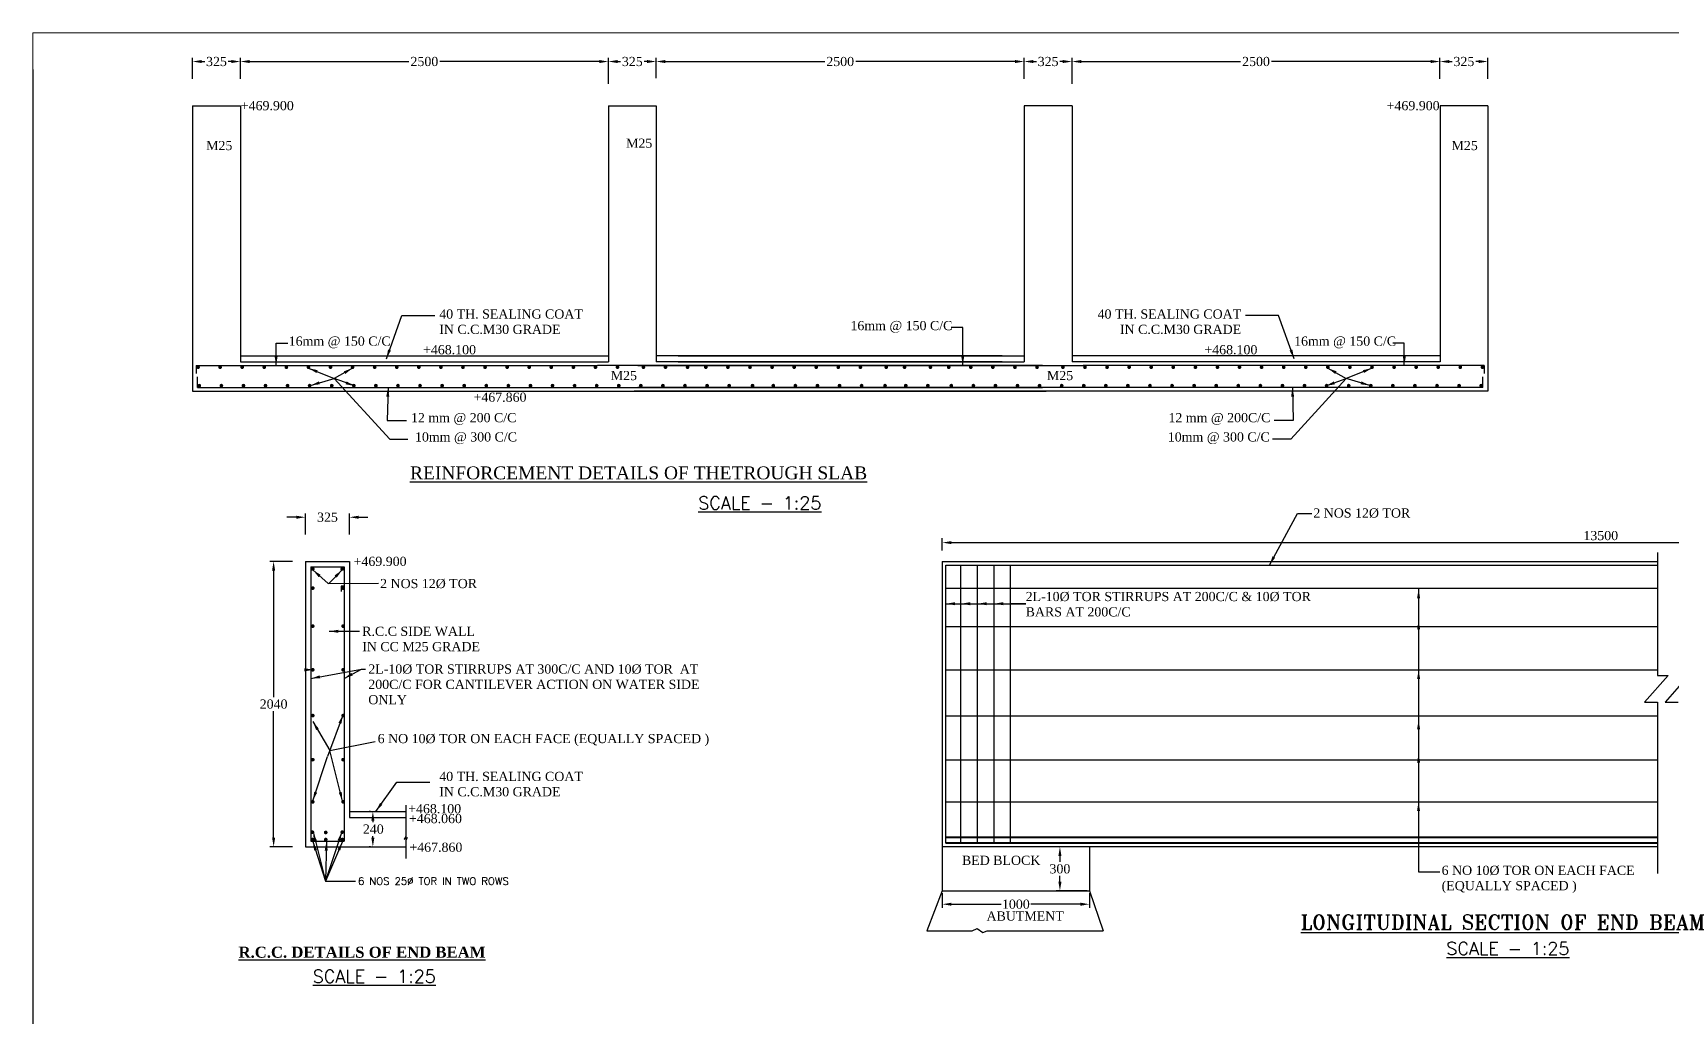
# Model space of a CAD drawing. Header units: millimetres. Extents: x 80 to 6605, y -565 to 2491.
# Drawn here: x 5589.1 to 6034.4, y -232 to 35.4 of the extents above; entities that cross this region are included whole.
import ezdxf

# ---------------------------------------------------------------- set-up
doc = ezdxf.new("R2010")
doc.units = ezdxf.units.MM
doc.layers.add('border', color=7, linetype='Continuous')
doc.styles.add('ROMANT', font='romant')
doc.styles.add('SIMPLEX', font='simplex.shx')
doc.styles.get("Standard").update_dxf_attribs({"font": 'times.ttf', "height": 2.5})
doc.styles.add('TIMES NEW ROMAN', font='times.ttf')
doc.styles.add('TNR_2.5', font='times.ttf', dxfattribs={"height": 2.5})
doc.dimstyles.new('ISO-25', dxfattribs={"dimtxt": 2.5, "dimasz": 2.5, "dimexe": 1.25, "dimexo": 0.625, "dimtad": 1, "dimlfac": 25, "dimtxsty": 'Standard', "dimcen": 2.5, "dimadec": 0, "dimazin": 0, "dimtfac": 1, "dimtmove": 0, "dimatfit": 3, "dimfxl": 1, "dimarcsym": 0})
doc.dimstyles.new('STYLE_ESH', dxfattribs={"dimtxt": 2.5, "dimasz": 2.5, "dimexe": 1, "dimexo": 0.625, "dimtad": 0, "dimtih": 1, "dimtoh": 1, "dimdec": 0, "dimlfac": 100, "dimzin": 9, "dimdsep": 46, "dimtxsty": 'TNR_2.5', "dimcen": 2.5, "dimadec": 0, "dimazin": 2, "dimtfac": 1, "dimtdec": 0, "dimtofl": 0, "dimtmove": 2, "dimatfit": 3, "dimfxl": 1, "dimarcsym": 0})

# ---------------------------------------------------------------- blocks, each defined once
blk = doc.blocks.new('*D115')
at = {"color": 0, "lineweight": -2, "transparency": 16777216}
for p, q in [((5836.28, -105.35), (5836.28, -101.95)), ((6194.18, -105.35), (6194.18, -101.95)), ((5838.78, -103.2), (6191.68, -103.2))]:
    blk.add_line(p, q, dxfattribs=at)
at = {"color": 0, "transparency": 16777216}
for points in [[(5838.78, -102.78), (5838.78, -103.62), (5836.28, -103.2)], [(6191.68, -102.78), (6191.68, -103.62), (6194.18, -103.2)]]:
    blk.add_solid(points, dxfattribs=at)
at = {"layer": 'Defpoints', "color": 0, "transparency": 16777216}
for p in [(5836.28, -105.98), (6194.18, -103.2), (6194.18, -105.98)]:
    blk.add_point(p, dxfattribs=at)
at = {"color": 0, "transparency": 16777216, "insert": (6015.23, -101.3), "char_height": 2.5, "attachment_point": 5}
blk.add_mtext('13500', dxfattribs=at)
blk = doc.blocks.new('*D118')
at = {"color": 0, "lineweight": -2, "transparency": 16777216}
for p, q in [((5632.54, 22.89), (5632.54, 28.6)), ((5635.04, 27.6), (5635.85, 27.6)), ((5643.04, 27.6), (5642.24, 27.6)), ((5645.54, 22.89), (5645.54, 28.6))]:
    blk.add_line(p, q, dxfattribs=at)
at = {"color": 0, "transparency": 16777216}
for points in [[(5635.04, 28.02), (5635.04, 27.19), (5632.54, 27.6)], [(5643.04, 28.02), (5643.04, 27.19), (5645.54, 27.6)]]:
    blk.add_solid(points, dxfattribs=at)
at = {"layer": 'Defpoints', "color": 0, "transparency": 16777216}
for p in [(5645.54, 27.6), (5632.54, 22.27), (5645.54, 22.27)]:
    blk.add_point(p, dxfattribs=at)
at = {"color": 0, "transparency": 16777216, "insert": (5639.04, 27.6), "char_height": 2.5, "attachment_point": 5, "style": 'TNR_2.5'}
blk.add_mtext('325', dxfattribs=at)
blk = doc.blocks.new('*D119')
at = {"color": 0, "lineweight": -2, "transparency": 16777216}
for p, q in [((5645.54, 23.04), (5645.54, 28.6)), ((5648.04, 27.6), (5691.33, 27.6)), ((5743.04, 27.6), (5699.76, 27.6)), ((5745.54, 22.89), (5745.54, 28.6))]:
    blk.add_line(p, q, dxfattribs=at)
at = {"color": 0, "transparency": 16777216}
for points in [[(5648.04, 28.02), (5648.04, 27.19), (5645.54, 27.6)], [(5743.04, 28.02), (5743.04, 27.19), (5745.54, 27.6)]]:
    blk.add_solid(points, dxfattribs=at)
at = {"layer": 'Defpoints', "color": 0, "transparency": 16777216}
for p in [(5745.54, 27.6), (5645.54, 22.41), (5745.54, 22.27)]:
    blk.add_point(p, dxfattribs=at)
at = {"color": 0, "transparency": 16777216, "insert": (5695.54, 27.6), "char_height": 2.5, "attachment_point": 5, "style": 'TNR_2.5'}
blk.add_mtext('2500', dxfattribs=at)
blk = doc.blocks.new('*D120')
at = {"color": 0, "lineweight": -2, "transparency": 16777216}
for p, q in [((5745.54, 21.52), (5745.54, 28.6)), ((5748.04, 27.6), (5748.85, 27.6)), ((5756.04, 27.6), (5755.24, 27.6)), ((5758.54, 23.04), (5758.54, 28.6))]:
    blk.add_line(p, q, dxfattribs=at)
at = {"color": 0, "transparency": 16777216}
for points in [[(5748.04, 28.02), (5748.04, 27.19), (5745.54, 27.6)], [(5756.04, 28.02), (5756.04, 27.19), (5758.54, 27.6)]]:
    blk.add_solid(points, dxfattribs=at)
at = {"layer": 'Defpoints', "color": 0, "transparency": 16777216}
for p in [(5758.54, 27.6), (5758.54, 22.41), (5745.54, 20.9)]:
    blk.add_point(p, dxfattribs=at)
at = {"color": 0, "transparency": 16777216, "insert": (5752.04, 27.6), "char_height": 2.5, "attachment_point": 5, "style": 'TNR_2.5'}
blk.add_mtext('325', dxfattribs=at)
blk = doc.blocks.new('*D121')
at = {"color": 0, "lineweight": -2, "transparency": 16777216}
for p, q in [((5660.7, -96.3), (5658.2, -96.3)), ((5663.2, -101.01), (5663.2, -95.3)), ((5675.2, -101.01), (5675.2, -95.3)), ((5677.7, -96.3), (5680.2, -96.3))]:
    blk.add_line(p, q, dxfattribs=at)
at = {"color": 0, "transparency": 16777216}
for points in [[(5660.7, -95.88), (5660.7, -96.72), (5663.2, -96.3)], [(5677.7, -95.88), (5677.7, -96.72), (5675.2, -96.3)]]:
    blk.add_solid(points, dxfattribs=at)
at = {"layer": 'Defpoints', "color": 0, "transparency": 16777216}
for p in [(5675.2, -96.3), (5663.2, -101.63), (5675.2, -101.63)]:
    blk.add_point(p, dxfattribs=at)
at = {"color": 0, "transparency": 16777216, "insert": (5669.2, -96.3), "char_height": 2.5, "attachment_point": 5, "style": 'TNR_2.5'}
blk.add_mtext('325', dxfattribs=at)
blk = doc.blocks.new('*D122')
at = {"color": 0, "lineweight": -2, "transparency": 16777216}
for p, q in [((5680.92, -176.31), (5680.54, -176.31)), ((5681.54, -178.81), (5681.54, -179.2)), ((5680.92, -185.91), (5680.54, -185.91)), ((5681.54, -183.41), (5681.54, -183))]:
    blk.add_line(p, q, dxfattribs=at)
at = {"color": 0, "transparency": 16777216}
for points in [[(5681.12, -178.81), (5681.96, -178.81), (5681.54, -176.31)], [(5681.12, -183.41), (5681.96, -183.41), (5681.54, -185.91)]]:
    blk.add_solid(points, dxfattribs=at)
at = {"layer": 'Defpoints', "color": 0, "transparency": 16777216}
for p in [(5681.54, -176.31), (5681.54, -185.91), (5681.54, -185.91)]:
    blk.add_point(p, dxfattribs=at)
at = {"color": 0, "transparency": 16777216, "insert": (5681.66, -181.1), "char_height": 2.5, "attachment_point": 5, "style": 'TNR_2.5'}
blk.add_mtext('240', dxfattribs=at)
blk = doc.blocks.new('*D123')
at = {"color": 0, "lineweight": -2, "transparency": 16777216}
for p, q in [((5659.72, -108.31), (5653.57, -108.31)), ((5654.57, -110.81), (5654.57, -145.21)), ((5654.57, -183.41), (5654.57, -149)), ((5659.72, -185.91), (5653.57, -185.91))]:
    blk.add_line(p, q, dxfattribs=at)
at = {"color": 0, "transparency": 16777216}
for points in [[(5654.15, -110.81), (5654.99, -110.81), (5654.57, -108.31)], [(5654.15, -183.41), (5654.99, -183.41), (5654.57, -185.91)]]:
    blk.add_solid(points, dxfattribs=at)
at = {"layer": 'Defpoints', "color": 0, "transparency": 16777216}
for p in [(5660.34, -108.31), (5654.57, -185.91), (5660.34, -185.91)]:
    blk.add_point(p, dxfattribs=at)
at = {"color": 0, "transparency": 16777216, "insert": (5654.57, -147.11), "char_height": 2.5, "attachment_point": 5, "style": 'TNR_2.5'}
blk.add_mtext('2040', dxfattribs=at)
blk = doc.blocks.new('*D124')
at = {"color": 0, "lineweight": -2, "transparency": 16777216}
for p, q in [((5836.28, -198.53), (5836.28, -202.52)), ((5876.28, -198.53), (5876.28, -202.52)), ((5838.78, -201.52), (5852.25, -201.52)), ((5873.78, -201.52), (5860.32, -201.52))]:
    blk.add_line(p, q, dxfattribs=at)
at = {"color": 0, "transparency": 16777216}
for points in [[(5838.78, -201.1), (5838.78, -201.94), (5836.28, -201.52)], [(5873.78, -201.1), (5873.78, -201.94), (5876.28, -201.52)]]:
    blk.add_solid(points, dxfattribs=at)
at = {"layer": 'Defpoints', "color": 0, "transparency": 16777216}
for p in [(5836.28, -197.91), (5876.28, -197.91), (5836.28, -201.52)]:
    blk.add_point(p, dxfattribs=at)
at = {"color": 0, "transparency": 16777216, "insert": (5856.28, -201.52), "char_height": 2.5, "attachment_point": 5, "style": 'TNR_2.5'}
blk.add_mtext('1000', dxfattribs=at)
blk = doc.blocks.new('*D125')
at = {"color": 0, "lineweight": -2, "transparency": 16777216}
for p, q in [((5875.66, -185.91), (5867.25, -185.91)), ((5868.25, -188.41), (5868.25, -190.01)), ((5868.25, -195.41), (5868.25, -193.8)), ((5875.66, -197.91), (5867.25, -197.91))]:
    blk.add_line(p, q, dxfattribs=at)
at = {"color": 0, "transparency": 16777216}
for points in [[(5867.84, -188.41), (5868.67, -188.41), (5868.25, -185.91)], [(5867.84, -195.41), (5868.67, -195.41), (5868.25, -197.91)]]:
    blk.add_solid(points, dxfattribs=at)
at = {"layer": 'Defpoints', "color": 0, "transparency": 16777216}
for p in [(5876.28, -185.91), (5868.25, -197.91), (5876.28, -197.91)]:
    blk.add_point(p, dxfattribs=at)
at = {"color": 0, "transparency": 16777216, "insert": (5868.25, -191.91), "char_height": 2.5, "attachment_point": 5, "style": 'TNR_2.5'}
blk.add_mtext('300', dxfattribs=at)
blk = doc.blocks.new('*D145')
at = {"color": 0, "lineweight": -2, "transparency": 16777216}
for p, q in [((5858.54, 23.04), (5858.54, 28.6)), ((5861.04, 27.6), (5861.85, 27.6)), ((5869.04, 27.6), (5868.24, 27.6)), ((5871.54, 21.52), (5871.54, 28.6))]:
    blk.add_line(p, q, dxfattribs=at)
at = {"color": 0, "transparency": 16777216}
for points in [[(5861.04, 28.02), (5861.04, 27.19), (5858.54, 27.6)], [(5869.04, 28.02), (5869.04, 27.19), (5871.54, 27.6)]]:
    blk.add_solid(points, dxfattribs=at)
at = {"layer": 'Defpoints', "color": 0, "transparency": 16777216}
for p in [(5858.54, 27.6), (5858.54, 22.41), (5871.54, 20.9)]:
    blk.add_point(p, dxfattribs=at)
at = {"color": 0, "transparency": 16777216, "insert": (5865.04, 27.6), "char_height": 2.5, "attachment_point": 5, "style": 'TNR_2.5'}
blk.add_mtext('325', dxfattribs=at)
blk = doc.blocks.new('*D144')
at = {"color": 0, "lineweight": -2, "transparency": 16777216}
for p, q in [((5871.54, 22.89), (5871.54, 28.6)), ((5874.04, 27.6), (5917.33, 27.6)), ((5969.04, 27.6), (5925.76, 27.6)), ((5971.54, 23.04), (5971.54, 28.6))]:
    blk.add_line(p, q, dxfattribs=at)
at = {"color": 0, "transparency": 16777216}
for points in [[(5874.04, 28.02), (5874.04, 27.19), (5871.54, 27.6)], [(5969.04, 28.02), (5969.04, 27.19), (5971.54, 27.6)]]:
    blk.add_solid(points, dxfattribs=at)
at = {"layer": 'Defpoints', "color": 0, "transparency": 16777216}
for p in [(5871.54, 27.6), (5871.54, 22.27), (5971.54, 22.41)]:
    blk.add_point(p, dxfattribs=at)
at = {"color": 0, "transparency": 16777216, "insert": (5921.54, 27.6), "char_height": 2.5, "attachment_point": 5, "style": 'TNR_2.5'}
blk.add_mtext('2500', dxfattribs=at)
blk = doc.blocks.new('*D143')
at = {"color": 0, "lineweight": -2, "transparency": 16777216}
for p, q in [((5971.54, 22.89), (5971.54, 28.6)), ((5974.04, 27.6), (5974.85, 27.6)), ((5982.04, 27.6), (5981.24, 27.6)), ((5984.54, 22.89), (5984.54, 28.6))]:
    blk.add_line(p, q, dxfattribs=at)
at = {"color": 0, "transparency": 16777216}
for points in [[(5974.04, 28.02), (5974.04, 27.19), (5971.54, 27.6)], [(5982.04, 28.02), (5982.04, 27.19), (5984.54, 27.6)]]:
    blk.add_solid(points, dxfattribs=at)
at = {"layer": 'Defpoints', "color": 0, "transparency": 16777216}
for p in [(5971.54, 27.6), (5971.54, 22.27), (5984.54, 22.27)]:
    blk.add_point(p, dxfattribs=at)
at = {"color": 0, "transparency": 16777216, "insert": (5978.04, 27.6), "char_height": 2.5, "attachment_point": 5, "style": 'TNR_2.5'}
blk.add_mtext('325', dxfattribs=at)
blk = doc.blocks.new('*D146')
at = {"color": 0, "lineweight": -2, "transparency": 16777216}
for p, q in [((5758.54, 23.04), (5758.54, 28.6)), ((5761.04, 27.6), (5804.33, 27.6)), ((5856.04, 27.6), (5812.76, 27.6)), ((5858.54, 22.89), (5858.54, 28.6))]:
    blk.add_line(p, q, dxfattribs=at)
at = {"color": 0, "transparency": 16777216}
for points in [[(5761.04, 28.02), (5761.04, 27.19), (5758.54, 27.6)], [(5856.04, 28.02), (5856.04, 27.19), (5858.54, 27.6)]]:
    blk.add_solid(points, dxfattribs=at)
at = {"layer": 'Defpoints', "color": 0, "transparency": 16777216}
for p in [(5858.54, 27.6), (5758.54, 22.41), (5858.54, 22.27)]:
    blk.add_point(p, dxfattribs=at)
at = {"color": 0, "transparency": 16777216, "insert": (5808.54, 27.6), "char_height": 2.5, "attachment_point": 5, "style": 'TNR_2.5'}
blk.add_mtext('2500', dxfattribs=at)

msp = doc.modelspace()

# ---------------------------------------------------------------- linework, layer by layer
at = {"color": 0}
for p, q in [((5589.115, 25.4283), (5589.115, -564.5717)), ((5632.54469, 15.59539), (5632.54469, -62.00461)), ((5632.54469, 15.59539), (5645.54469, 15.59539)), ((5645.54469, 15.59539), (5645.54469, -54.00461)), ((5745.54469, 15.59539), (5745.54469, -54.00461)), ((5745.54469, 15.59539), (5758.54469, 15.59539)), ((5745.54469, 15.59539), (5745.54469, -52.40461)), ((5758.54469, 15.59539), (5758.54469, -54.00461)), ((5871.54469, 15.59539), (5858.54469, 15.59539)), ((5858.54469, 15.59539), (5858.54469, -54.00461)), ((5871.54469, 15.59539), (5871.54469, -54.00461)), ((5984.54469, 15.59539), (5971.54469, 15.59539)), ((5971.54469, 15.59539), (5971.54469, -54.00461)), ((5984.54469, 15.59539), (5984.54469, -62.00461)), ((5645.54469, -52.40461), (5745.54469, -52.40461)), ((5852.54469, -52.40461), (5758.54469, -52.40461)), ((5764.54469, -52.40461), (5858.54469, -52.40461)), ((5971.54469, -52.40461), (5871.54469, -52.40461)), ((5633.54469, -55.00461), (5742.54469, -55.00461)), ((5633.54469, -55.00461), (5633.54469, -57.22765)), ((5645.54469, -54.00461), (5745.54469, -54.00461)), ((5863.54469, -55.00461), (5742.54469, -55.00461)), ((5753.54469, -55.00461), (5874.54469, -55.00461)), ((5852.54469, -54.00461), (5758.54469, -54.00461)), ((5764.54469, -54.00461), (5858.54469, -54.00461)), ((5971.54469, -54.00461), (5871.54469, -54.00461)), ((5983.54469, -55.00461), (5874.54469, -55.00461)), ((5983.54469, -55.00461), (5983.54469, -57.22765)), ((5632.54469, -62.00461), (5864.54469, -62.00461)), ((5633.87139, -61.00461), (5633.87139, -58.09967)), ((5633.87139, -61.00461), (5863.54469, -61.00461)), ((5984.54469, -62.00461), (5752.54469, -62.00461)), ((5983.21798, -61.00461), (5753.54469, -61.00461)), ((5983.21798, -61.00461), (5983.21798, -58.09967)), ((5686.13055, -75.07793), (5691.02891, -75.07793)), ((5930.95882, -75.07793), (5926.06046, -75.07793)), ((6030.6693, -105.90423), (6030.6693, -139.33663)), ((5663.1971, -108.30794), (5663.1971, -185.90794)), ((5663.1971, -108.30794), (5675.1971, -108.30794)), ((5664.6971, -109.80794), (5673.6971, -109.80794)), ((5664.6971, -109.80794), (5664.6971, -184.40794)), ((5673.6971, -109.80794), (5673.6971, -184.40794)), ((5675.1971, -108.30794), (5675.1971, -177.90794)), ((5836.28104, -108.30794), (6030.6693, -108.30794)), ((5836.28104, -108.30794), (6030.6693, -108.30794)), ((5836.28104, -108.30794), (5836.28104, -185.90794)), ((5837.28104, -109.30794), (6030.6693, -109.30794)), ((5837.28104, -184.90794), (5837.28104, -109.30794)), ((5841.36217, -184.90794), (5841.36217, -109.30794)), ((5845.86217, -184.90794), (5845.86217, -109.30794)), ((5850.36217, -184.90794), (5850.36217, -109.30794)), ((5854.86217, -184.90794), (5854.86217, -109.30794)), ((5673.67905, -115.07279), (5672.95566, -115.07279)), ((5672.95566, -115.07279), (5672.95566, -116.47237)), ((5837.28104, -115.56807), (6030.6693, -115.56807)), ((5837.28104, -125.96905), (6030.6693, -125.96905)), ((5837.28104, -137.82697), (6030.6693, -137.82697)), ((6033.52753, -139.33663), (6027.13856, -146.56071)), ((6030.6693, -139.33663), (6033.52753, -139.33663)), ((6039.11372, -139.33663), (6032.72475, -146.56071)), ((6027.13856, -146.56071), (6030.6693, -146.56071)), ((6030.6693, -146.56071), (6030.6693, -193.15148)), ((6032.72475, -146.56071), (6036.25549, -146.56071)), ((5837.28104, -150.25553), (6030.6693, -150.25553)), ((5837.28104, -162.23488), (6030.6693, -162.23488)), ((5675.1971, -176.30794), (5690.50029, -176.30794)), ((5675.1971, -177.90794), (5690.50029, -177.90794)), ((5690.50029, -174.62694), (5690.50029, -183.07319)), ((5837.28104, -173.67945), (6030.6693, -173.67945)), ((5663.1971, -185.90794), (5690.53486, -185.90794)), ((5664.6971, -184.40794), (5673.6971, -184.40794)), ((5690.50029, -183.07319), (5690.07495, -183.79659)), ((5690.07495, -183.79659), (5690.88863, -183.40785)), ((5690.88863, -183.40785), (5690.53486, -184.18533)), ((5690.53486, -184.18533), (5690.53486, -189.07971)), ((5836.28104, -185.90794), (5836.28104, -197.90794)), ((6030.6693, -185.90794), (5836.28104, -185.90794)), ((5876.28104, -185.90794), (5876.28104, -197.90794)), ((5836.28104, -197.90794), (5832.12174, -208.78873)), ((5836.28104, -197.90794), (5876.28104, -197.90794)), ((5862.64511, -197.90794), (5870.31959, -197.90794)), ((5876.28104, -197.90794), (5880.01876, -208.78873)), ((5832.12174, -208.78873), (5844.38772, -208.78873)), ((5844.38772, -208.78873), (5845.72056, -208.11696)), ((5845.72056, -208.11696), (5847.32566, -209.22444)), ((5847.32566, -209.22444), (5848.51923, -208.78873)), ((5848.51923, -208.78873), (5880.01876, -208.78873))]:
    msp.add_line(p, q, dxfattribs=at)
at = {"color": 0, "lineweight": 40}
for p, q in [((6030.6693, -183.40794), (5837.28104, -183.40794)), ((6030.6693, -184.90794), (5837.28104, -184.90794))]:
    msp.add_line(p, q, dxfattribs=at)
at = {"color": 0, "ltscale": 0.5}
msp.add_line((5668.70759, -195.22848), (5676.79222, -195.22848), dxfattribs=at)
at = {"color": 0}
for points, const_width in [([(5633.77783, -55.50475, 1), (5634.27783, -55.50475, 1)], 0.5), ([(5639.77783, -55.50475, 1), (5640.27783, -55.50475, 1)], 0.5), ([(5645.77783, -55.50475, 1), (5646.27783, -55.50475, 1)], 0.5), ([(5651.77783, -55.50475, 1), (5652.27783, -55.50475, 1)], 0.5), ([(5657.77783, -55.50475, 1), (5658.27783, -55.50475, 1)], 0.5), ([(5663.77783, -55.50475, 1), (5664.27783, -55.50475, 1)], 0.5), ([(5669.77783, -55.50475, 1), (5670.27783, -55.50475, 1)], 0.5), ([(5675.77783, -55.50475, 1), (5676.27783, -55.50475, 1)], 0.5), ([(5681.77783, -55.50475, 1), (5682.27783, -55.50475, 1)], 0.5), ([(5687.77783, -55.50475, 1), (5688.27783, -55.50475, 1)], 0.5), ([(5693.77783, -55.50475, 1), (5694.27783, -55.50475, 1)], 0.5), ([(5699.77783, -55.50475, 1), (5700.27783, -55.50475, 1)], 0.5), ([(5705.77783, -55.50475, 1), (5706.27783, -55.50475, 1)], 0.5), ([(5711.77783, -55.50475, 1), (5712.27783, -55.50475, 1)], 0.5), ([(5717.77783, -55.50475, 1), (5718.27783, -55.50475, 1)], 0.5), ([(5723.77783, -55.50475, 1), (5724.27783, -55.50475, 1)], 0.5), ([(5729.77783, -55.50475, 1), (5730.27783, -55.50475, 1)], 0.5), ([(5735.77783, -55.50475, 1), (5736.27783, -55.50475, 1)], 0.5), ([(5741.77783, -55.50475, 1), (5742.27783, -55.50475, 1)], 0.5), ([(5747.77783, -55.50475, 1), (5748.27783, -55.50475, 1)], 0.5), ([(5755.31155, -55.50475, -1), (5754.81155, -55.50475, -1)], 0.5), ([(5761.31155, -55.50475, -1), (5760.81155, -55.50475, -1)], 0.5), ([(5767.31155, -55.50475, -1), (5766.81155, -55.50475, -1)], 0.5), ([(5771.77783, -55.50475, 1), (5772.27783, -55.50475, 1)], 0.5), ([(5777.77783, -55.50475, 1), (5778.27783, -55.50475, 1)], 0.5), ([(5783.77783, -55.50475, 1), (5784.27783, -55.50475, 1)], 0.5), ([(5789.77783, -55.50475, 1), (5790.27783, -55.50475, 1)], 0.5), ([(5795.77783, -55.50475, 1), (5796.27783, -55.50475, 1)], 0.5), ([(5801.77783, -55.50475, 1), (5802.27783, -55.50475, 1)], 0.5), ([(5807.77783, -55.50475, 1), (5808.27783, -55.50475, 1)], 0.5), ([(5813.77783, -55.50475, 1), (5814.27783, -55.50475, 1)], 0.5), ([(5821.31155, -55.50475, -1), (5820.81155, -55.50475, -1)], 0.5), ([(5825.77783, -55.50475, 1), (5826.27783, -55.50475, 1)], 0.5), ([(5833.31155, -55.50475, -1), (5832.81155, -55.50475, -1)], 0.5), ([(5837.77783, -55.50475, 1), (5838.27783, -55.50475, 1)], 0.5), ([(5843.77783, -55.50475, 1), (5844.27783, -55.50475, 1)], 0.5), ([(5849.77783, -55.50475, 1), (5850.27783, -55.50475, 1)], 0.5), ([(5855.77783, -55.50475, 1), (5856.27783, -55.50475, 1)], 0.5), ([(5861.77783, -55.50475, 1), (5862.27783, -55.50475, 1)], 0.5), ([(5869.31155, -55.50475, -1), (5868.81155, -55.50475, -1)], 0.5), ([(5875.31155, -55.50475, -1), (5874.81155, -55.50475, -1)], 0.5), ([(5881.31155, -55.50475, -1), (5880.81155, -55.50475, -1)], 0.5), ([(5887.31155, -55.50475, -1), (5886.81155, -55.50475, -1)], 0.5), ([(5893.31155, -55.50475, -1), (5892.81155, -55.50475, -1)], 0.5), ([(5899.31155, -55.50475, -1), (5898.81155, -55.50475, -1)], 0.5), ([(5905.31155, -55.50475, -1), (5904.81155, -55.50475, -1)], 0.5), ([(5911.31155, -55.50475, -1), (5910.81155, -55.50475, -1)], 0.5), ([(5917.31155, -55.50475, -1), (5916.81155, -55.50475, -1)], 0.5), ([(5923.31155, -55.50475, -1), (5922.81155, -55.50475, -1)], 0.5), ([(5929.31155, -55.50475, -1), (5928.81155, -55.50475, -1)], 0.5), ([(5935.31155, -55.50475, -1), (5934.81155, -55.50475, -1)], 0.5), ([(5941.31155, -55.50475, -1), (5940.81155, -55.50475, -1)], 0.5), ([(5947.31155, -55.50475, -1), (5946.81155, -55.50475, -1)], 0.5), ([(5953.31155, -55.50475, -1), (5952.81155, -55.50475, -1)], 0.5), ([(5959.31155, -55.50475, -1), (5958.81155, -55.50475, -1)], 0.5), ([(5965.31155, -55.50475, -1), (5964.81155, -55.50475, -1)], 0.5), ([(5971.31155, -55.50475, -1), (5970.81155, -55.50475, -1)], 0.5), ([(5977.31155, -55.50475, -1), (5976.81155, -55.50475, -1)], 0.5), ([(5983.31155, -55.50475, -1), (5982.81155, -55.50475, -1)], 0.5), ([(5634.11273, -60.52443, 1), (5634.61273, -60.52443, 1)], 0.5), ([(5640.11273, -60.52443, 1), (5640.61273, -60.52443, 1)], 0.5), ([(5646.11273, -60.52443, 1), (5646.61273, -60.52443, 1)], 0.5), ([(5652.11273, -60.52443, 1), (5652.61273, -60.52443, 1)], 0.5), ([(5658.11273, -60.52443, 1), (5658.61273, -60.52443, 1)], 0.5), ([(5664.11273, -60.52443, 1), (5664.61273, -60.52443, 1)], 0.5), ([(5670.11273, -60.52443, 1), (5670.61273, -60.52443, 1)], 0.5), ([(5676.11273, -60.52443, 1), (5676.61273, -60.52443, 1)], 0.5), ([(5682.11273, -60.52443, 1), (5682.61273, -60.52443, 1)], 0.5), ([(5688.11273, -60.52443, 1), (5688.61273, -60.52443, 1)], 0.5), ([(5694.11273, -60.52443, 1), (5694.61273, -60.52443, 1)], 0.5), ([(5700.11273, -60.52443, 1), (5700.61273, -60.52443, 1)], 0.5), ([(5706.11273, -60.52443, 1), (5706.61273, -60.52443, 1)], 0.5), ([(5712.11273, -60.52443, 1), (5712.61273, -60.52443, 1)], 0.5), ([(5718.11273, -60.52443, 1), (5718.61273, -60.52443, 1)], 0.5), ([(5724.11273, -60.52443, 1), (5724.61273, -60.52443, 1)], 0.5), ([(5724.46354, -60.84053, 1), (5724.71354, -60.84053, 1)], 0.25), ([(5730.11273, -60.52443, 1), (5730.61273, -60.52443, 1)], 0.5), ([(5736.11273, -60.52443, 1), (5736.61273, -60.52443, 1)], 0.5), ([(5742.11273, -60.52443, 1), (5742.61273, -60.52443, 1)], 0.5), ([(5748.11273, -60.52443, 1), (5748.61273, -60.52443, 1)], 0.5), ([(5748.32712, -60.78314, 1), (5748.57712, -60.78314, 1)], 0.25), ([(5754.11273, -60.52443, 1), (5754.61273, -60.52443, 1)], 0.5), ([(5760.11273, -60.52443, 1), (5760.61273, -60.52443, 1)], 0.5), ([(5766.11273, -60.52443, 1), (5766.61273, -60.52443, 1)], 0.5), ([(5772.11273, -60.52443, 1), (5772.61273, -60.52443, 1)], 0.5), ([(5772.11273, -60.52443, 1), (5772.61273, -60.52443, 1)], 0.5), ([(5778.11273, -60.52443, 1), (5778.61273, -60.52443, 1)], 0.5), ([(5778.11273, -60.52443, 1), (5778.61273, -60.52443, 1)], 0.5), ([(5784.97664, -60.52443, -1), (5784.47664, -60.52443, -1)], 0.5), ([(5790.11273, -60.52443, 1), (5790.61273, -60.52443, 1)], 0.5), ([(5796.11273, -60.52443, 1), (5796.61273, -60.52443, 1)], 0.5), ([(5802.11273, -60.52443, 1), (5802.61273, -60.52443, 1)], 0.5), ([(5808.11273, -60.52443, 1), (5808.61273, -60.52443, 1)], 0.5), ([(5814.11273, -60.52443, 1), (5814.61273, -60.52443, 1)], 0.5), ([(5820.97664, -60.52443, -1), (5820.47664, -60.52443, -1)], 0.5), ([(5826.11273, -60.52443, 1), (5826.61273, -60.52443, 1)], 0.5), ([(5832.11273, -60.52443, 1), (5832.61273, -60.52443, 1)], 0.5), ([(5838.97664, -60.52443, -1), (5838.47664, -60.52443, -1)], 0.5), ([(5838.97664, -60.52443, -1), (5838.47664, -60.52443, -1)], 0.5), ([(5844.97664, -60.52443, -1), (5844.47664, -60.52443, -1)], 0.5), ([(5844.97664, -60.52443, -1), (5844.47664, -60.52443, -1)], 0.5), ([(5844.46354, -60.84053, 1), (5844.71354, -60.84053, 1)], 0.25), ([(5850.97664, -60.52443, -1), (5850.47664, -60.52443, -1)], 0.5), ([(5850.97664, -60.52443, -1), (5850.47664, -60.52443, -1)], 0.5), ([(5856.97664, -60.52443, -1), (5856.47664, -60.52443, -1)], 0.5), ([(5856.97664, -60.52443, -1), (5856.47664, -60.52443, -1)], 0.5), ([(5862.97664, -60.52443, -1), (5862.47664, -60.52443, -1)], 0.5), ([(5862.97664, -60.52443, -1), (5862.47664, -60.52443, -1)], 0.5), ([(5868.32712, -60.78314, 1), (5868.57712, -60.78314, 1)], 0.25), ([(5868.97664, -60.52443, -1), (5868.47664, -60.52443, -1)], 0.5), ([(5868.76225, -60.78314, -1), (5868.51225, -60.78314, -1)], 0.25), ([(5874.97664, -60.52443, -1), (5874.47664, -60.52443, -1)], 0.5), ([(5880.97664, -60.52443, -1), (5880.47664, -60.52443, -1)], 0.5), ([(5886.97664, -60.52443, -1), (5886.47664, -60.52443, -1)], 0.5), ([(5892.97664, -60.52443, -1), (5892.47664, -60.52443, -1)], 0.5), ([(5892.62583, -60.84053, -1), (5892.37583, -60.84053, -1)], 0.25), ([(5898.97664, -60.52443, -1), (5898.47664, -60.52443, -1)], 0.5), ([(5904.97664, -60.52443, -1), (5904.47664, -60.52443, -1)], 0.5), ([(5910.97664, -60.52443, -1), (5910.47664, -60.52443, -1)], 0.5), ([(5916.97664, -60.52443, -1), (5916.47664, -60.52443, -1)], 0.5), ([(5922.97664, -60.52443, -1), (5922.47664, -60.52443, -1)], 0.5), ([(5928.97664, -60.52443, -1), (5928.47664, -60.52443, -1)], 0.5), ([(5934.97664, -60.52443, -1), (5934.47664, -60.52443, -1)], 0.5), ([(5940.97664, -60.52443, -1), (5940.47664, -60.52443, -1)], 0.5), ([(5946.97664, -60.52443, -1), (5946.47664, -60.52443, -1)], 0.5), ([(5952.97664, -60.52443, -1), (5952.47664, -60.52443, -1)], 0.5), ([(5958.97664, -60.52443, -1), (5958.47664, -60.52443, -1)], 0.5), ([(5964.97664, -60.52443, -1), (5964.47664, -60.52443, -1)], 0.5), ([(5970.97664, -60.52443, -1), (5970.47664, -60.52443, -1)], 0.5), ([(5976.97664, -60.52443, -1), (5976.47664, -60.52443, -1)], 0.5), ([(5982.97664, -60.52443, -1), (5982.47664, -60.52443, -1)], 0.5), ([(5665.20573, -110.61201, 1), (5665.20573, -110.11201, 1)], 0.5), ([(5673.19872, -110.61201, 1), (5673.19872, -110.11201, 1)], 0.5), ([(5665.20573, -115.81807, 1), (5665.20573, -115.31807, 1)], 0.5), ([(5673.4471, -115.81807, 1), (5673.4471, -115.31807, 1)], 0.5), ([(5665.20573, -126.15818, 1), (5665.20573, -125.65818, 1)], 0.5), ([(5673.4471, -126.15818, 1), (5673.4471, -125.65818, 1)], 0.5), ([(5665.20573, -138.02523, 1), (5665.20573, -137.52523, 1)], 0.5), ([(5673.4471, -138.02523, 1), (5673.4471, -137.52523, 1)], 0.5), ([(5665.20573, -150.47796, 1), (5665.20573, -149.97796, 1)], 0.5), ([(5673.4471, -150.47796, 1), (5673.4471, -149.97796, 1)], 0.5), ([(5665.20573, -162.46719, 1), (5665.20573, -161.96719, 1)], 0.5), ([(5673.4471, -162.46719, 1), (5673.4471, -161.96719, 1)], 0.5), ([(5665.20573, -173.92826, 1), (5665.20573, -173.42826, 1)], 0.5), ([(5673.4471, -173.92826, 1), (5673.4471, -173.42826, 1)], 0.5), ([(5665.09702, -182.17515, 1), (5665.09702, -181.67515, 1)], 0.5), ([(5668.72216, -182.26032, 1), (5668.72216, -181.76032, 1)], 0.5), ([(5673.21487, -182.17515, 1), (5673.21487, -181.67515, 1)], 0.5), ([(5665.17664, -184.17402, 1), (5665.17664, -183.67402, 1)], 0.5), ([(5668.72216, -184.18759, 1), (5668.72216, -183.68759, 1)], 0.5), ([(5673.24586, -184.18759, 1), (5673.24586, -183.68759, 1)], 0.5)]:
    msp.add_lwpolyline(points, format="xyb", close=True, dxfattribs=dict(at, const_width=const_width))
msp.add_lwpolyline([(5843.86217, -119.81375), (5850.36217, -119.81375), (5854.86217, -119.81375)], dxfattribs=at)
at = {"layer": 'border', "color": 0, "lineweight": 5}
for p, q in [((6449.115, 35.4283), (5589.115, 35.4283)), ((5589.115, 35.4283), (5589.115, -564.5717))]:
    msp.add_line(p, q, dxfattribs=at)

# ---------------------------------------------------------------- texts
at = {"color": 0}
for s, p in [('16mm @ 150 C/C', (5811.32296, -45.43734)), ('16mm @ 150 C/C', (5658.66499, -49.65795)), ('16mm @ 150 C/C', (5931.8959, -49.65795)), ('12 mm @ 200 C/C', (5691.8952, -70.47218)), ('12 mm @ 200C/C', (5897.74284, -70.47218)), ('10mm @ 300 C/C', (5692.98948, -75.71113)), ('10mm @ 300 C/C', (5897.57141, -75.71113)), ('BED BLOCK', (5841.63851, -190.82823)), ('ABUTMENT', (5848.31364, -205.98129))]:
    msp.add_text(s, height=2.5, dxfattribs=at).set_placement(p)
for s, height, style, p in [('%%UREINFORCEMENT DETAILS OF THETROUGH SLAB', 3.5, 'TIMES NEW ROMAN', (5691.63033, -85.99042)), ('%%USCALE - 1:25', 3.5, 'ROMANT', (5769.97355, -94.16385)), ('%%ULONGITUDINAL SECTION OF END BEAM', 4, 'ROMANT', (5933.68277, -208.39717)), ('%%USCALE - 1:25', 3.5, 'ROMANT', (5973.26265, -215.30654)), ('%%USCALE - 1:25', 3.5, 'ROMANT', (5665.19234, -222.86294))]:
    msp.add_text(s, height=height, dxfattribs=dict(at, style=style)).set_placement(p)
at = {"color": 0, "char_height": 2.5}
for s, insert, width, attachment_point in [('+469.900', (5645.65058, 16.86101), 26.0851, 1), ('+469.900', (5971.43879, 16.86101), 26.0851, 3), (' M25', (5643.35975, 6.0133), 33.227, 3), (' M25', (5757.48658, 6.65466), 33.227, 3), (' M25', (5973.72962, 6.0133), 33.227, 1), ('40 TH. SEALING COAT\\PIN C.C.M30 GRADE ', (5699.58515, -39.79365), 90.9920635, 1), ('40 TH. SEALING COAT\\PIN C.C.M30 GRADE ', (5917.50422, -39.79365), 90.9920635, 3), ('+468.100', (5695.17577, -49.49429), 90.9920635, 1), ('+468.100', (5921.9136, -49.49429), 90.9920635, 3), (' M25', (5753.31453, -56.527), 33.227, 3), (' M25', (5863.77484, -56.527), 33.227, 1), ('+467.860', (5708.88889, -62.41621), 26.0851, 1), ('2 NOS 12%%C TOR', (5937.12144, -93.89256), 90.9920635, 1), ('+469.900', (5676.30299, -107.04232), 26.0851, 1), ('2 NOS 12%%C TOR', (5683.51725, -113.07454), 26.0851, 1), ('2L-10%%C TOR STIRRUPS AT 200C/C & 10%%C TOR \\PBARS AT 200C/C', (5858.9362, -116.60568), 90.9920635, 1), ('R.C.C SIDE WALL \\PIN CC M25 GRADE', (5678.64936, -126.06391), 44.8520478, 1), ('2L-10%%C TOR STIRRUPS AT 300C/C AND 10%%C TOR  AT 200C/C FOR CANTILEVER ACTION ON WATER SIDE ONLY', (5680.30212, -136.31672), 90.9920635, 1), ('6 NO 10%%c TOR ON EACH FACE (EQUALLY SPACED )', (5682.83971, -155.22969), 112.5587955, 1), ('40 TH. SEALING COAT\\PIN C.C.M30 GRADE ', (5699.58515, -165.51639), 90.9920635, 1), ('+468.100', (5691.13141, -174.30271), 26.0851, 1), ('+468.060', (5691.34961, -176.97902), 26.0851, 1), ('+467.860', (5691.45647, -184.7738), 26.0851, 1), ('6 NO 10%%c TOR ON EACH FACE\\P(EQUALLY SPACED )', (5971.98459, -191.04847), 90.9920635, 1)]:
    msp.add_mtext(s, dxfattribs=dict(at, insert=insert, width=width, attachment_point=attachment_point))
at = {"color": 0, "insert": (5677.49895, -194.21987), "char_height": 2, "attachment_point": 1, "style": 'SIMPLEX'}
msp.add_mtext('6 NOS 25%%C TOR IN TWO ROWS', dxfattribs=at)
at = {"color": 0, "insert": (5645.03408, -213.06656), "char_height": 3, "attachment_point": 1}
msp.add_mtext('{\\fTimes New Roman|b1|i0|c0|p18;\\LR.C.C. DETAILS OF END BEAM}', dxfattribs=at)

# ---------------------------------------------------------------- dimensions: what is measured, and where the dimension line sits
at = {"color": 0}
for base, p1, p2, text, dimstyle, picture, middle in [((5645.54469, 27.60179), (5632.54469, 22.26961), (5645.54469, 22.26961), '325', 'STYLE_ESH', '*D118', (5639.04469, 27.60179)), ((5745.54469, 27.60179), (5645.54469, 22.41109), (5745.54469, 22.26961), '2500', 'STYLE_ESH', '*D119', (5695.54469, 27.60179)), ((5758.54469, 27.60179), (5745.54469, 20.89769), (5758.54469, 22.41109), '325', 'STYLE_ESH', '*D120', (5752.04469, 27.60179)), ((5858.54469, 27.60179), (5758.54469, 22.41109), (5858.54469, 22.26961), '2500', 'STYLE_ESH', '*D146', (5808.54469, 27.60179)), ((5675.1971, -96.30154), (5663.1971, -101.63372), (5675.1971, -101.63372), '325', 'STYLE_ESH', '*D121', (5669.1971, -96.30154)), ((6194.1836, -103.2014), (5836.28104, -105.97908), (6194.1836, -105.97908), '13500', 'ISO-25', '*D115', (6015.23232, -101.30477)), ((5836.28104, -201.5211), (5876.28104, -197.90794), (5836.28104, -197.90794), '1000', 'STYLE_ESH', '*D124', (5856.28104, -201.5211))]:
    dim = msp.add_linear_dim(base=base, p1=p1, p2=p2, text=text, dimstyle=dimstyle, dxfattribs=at)
    dim.commit()
    dim.dimension.update_dxf_attribs({"geometry": picture, "text_midpoint": middle})
for base, p1, p2, angle, text, picture, middle in [((5858.54469, 27.60179), (5871.54469, 20.89769), (5858.54469, 22.41109), 180, '325', '*D145', (5865.04469, 27.60179)), ((5871.54469, 27.60179), (5971.54469, 22.41109), (5871.54469, 22.26961), 180, '2500', '*D144', (5921.54469, 27.60179)), ((5971.54469, 27.60179), (5984.54469, 22.26961), (5971.54469, 22.26961), 180, '325', '*D143', (5978.04469, 27.60179)), ((5654.56913, -185.90794), (5660.34204, -108.30794), (5660.34204, -185.90794), 90, '2040', '*D123', (5654.56913, -147.10794)), ((5868.25453, -197.90794), (5876.28104, -185.90794), (5876.28104, -197.90794), 90, '300', '*D125', (5868.25453, -191.90794))]:
    dim = msp.add_linear_dim(base=base, p1=p1, p2=p2, angle=angle, text=text, dimstyle='STYLE_ESH', dxfattribs=at)
    dim.commit()
    dim.dimension.update_dxf_attribs({"geometry": picture, "text_midpoint": middle})
dim = msp.add_linear_dim(base=(5681.54017, -185.90794), p1=(5681.54017, -176.30794), p2=(5681.54017, -185.90794), angle=90, text='240', dimstyle='STYLE_ESH', dxfattribs=at)
dim.commit()
dim.dimension.update_dxf_attribs({"geometry": '*D122', "text_midpoint": (5681.66247, -181.09946), "dimtype": 160})

# ---------------------------------------------------------------- leaders
at = {"color": 0, "ltscale": 0.5}
for points in [[(5685.21415, -53.18996), (5689.4252, -41.41442), (5698.40969, -41.41442)], [(5931.87522, -53.18996), (5927.66417, -41.41442), (5918.67968, -41.41442)], [(5685.66453, -61.00461), (5685.41441, -70.01428), (5690.63811, -70.01428)], [(5931.42484, -61.00461), (5931.67496, -70.01428), (5926.45127, -70.01428)], [(5682.37144, -176.27266), (5688.01884, -168.32801), (5697.00332, -168.32801)]]:
    msp.add_leader(points, dimstyle='ISO-25', override={"dimgap": 0.625, "dimtad": 0}, dxfattribs=at)
at = {"color": 0}
for points, dimstyle in [([(5655.24492, -55.00461), (5655.24492, -48.96579), (5658.40062, -48.96579)], 'STYLE_ESH'), ([(5841.84445, -55.00461), (5841.84445, -44.74518), (5838.68875, -44.74518)], 'STYLE_ESH'), ([(5961.84445, -55.00461), (5961.84445, -48.96579), (5958.68875, -48.96579)], 'STYLE_ESH'), ([(5664.02783, -55.75475), (5671.03563, -58.59602)], 'STYLE_ESH'), ([(5676.02783, -55.75475), (5671.03563, -58.59602)], 'STYLE_ESH'), ([(5941.06155, -55.75475), (5946.05374, -58.59602)], 'STYLE_ESH'), ([(5953.06155, -55.75475), (5946.05374, -58.59602)], 'STYLE_ESH'), ([(5664.6029, -60.45502), (5671.03563, -58.59602)], 'STYLE_ESH'), ([(5676.5978, -60.60953), (5671.03563, -58.59602), (5686.13055, -75.07793)], 'STYLE_ESH'), ([(5940.49157, -60.60953), (5946.05374, -58.59602), (5930.95882, -75.07793)], 'STYLE_ESH'), ([(5952.48647, -60.45502), (5946.05374, -58.59602)], 'STYLE_ESH'), ([(5837.28104, -119.81375), (5845.86217, -119.81375), (5850.36217, -119.81375)], 'ISO-25'), ([(5841.36217, -119.81375), (5849.94329, -119.81375), (5854.44329, -119.81375)], 'ISO-25'), ([(5845.86217, -119.81375), (5854.44329, -119.81375), (5858.94329, -119.81375)], 'ISO-25'), ([(5850.36217, -119.81375), (5858.94329, -119.81375), (5854.86217, -119.81375)], 'ISO-25'), ([(5965.7255, -115.81807), (5965.7255, -124.31664)], 'STYLE_ESH'), ([(5965.7255, -124.31664), (5965.7255, -137.82697)], 'STYLE_ESH'), ([(5665.45573, -137.77523), (5664.80397, -137.77523)], 'STYLE_ESH'), ([(5664.6971, -140.15796), (5678.41446, -137.60359)], 'STYLE_ESH'), ([(5673.6971, -140.14702), (5678.41446, -137.60359), (5679.5341, -137.60359)], 'STYLE_ESH'), ([(5965.7255, -137.82697), (5965.7255, -151.4613)], 'STYLE_ESH'), ([(5673.4471, -149.97796), (5669.25509, -161.35988)], 'STYLE_ESH'), ([(5665.20573, -151.81807), (5669.86327, -159.70858), (5682.20653, -157.2497)], 'STYLE_ESH'), ([(5965.7255, -151.4613), (5965.7255, -160.54179)], 'STYLE_ESH'), ([(5673.27393, -173.49794), (5669.86327, -159.70858)], 'STYLE_ESH'), ([(5665.20573, -173.42826), (5669.25509, -161.35988)], 'STYLE_ESH'), ([(5965.7255, -160.54179), (5965.70902, -173.67945)], 'STYLE_ESH'), ([(5965.70902, -173.67945), (5965.70902, -192.69366), (5971.50558, -192.69366)], 'STYLE_ESH')]:
    msp.add_leader(points, dimstyle=dimstyle, override={"dimgap": 0.625, "dimtad": 0}, dxfattribs=at)
for points in [[(5925.19961, -109.30794), (5932.78211, -95.28165), (5936.71378, -95.28165)], [(5665.20573, -110.61201), (5669.41414, -114.34602), (5683.03633, -114.26917)], [(5673.19872, -110.61201), (5669.57938, -114.34509)], [(5669.65103, -127.31391), (5677.92958, -127.31391)], [(5665.28164, -181.85871), (5668.70759, -195.22848)], [(5673.10513, -181.85871), (5668.70759, -195.13877)], [(5665.20838, -184.43459), (5668.70759, -195.22848)], [(5668.91779, -184.42542), (5668.70759, -195.13877)], [(5673.28889, -184.46509), (5668.70759, -195.22848)]]:
    msp.add_leader(points, dimstyle='STYLE_ESH', dxfattribs=at)

doc.saveas('drawing.dxf')
